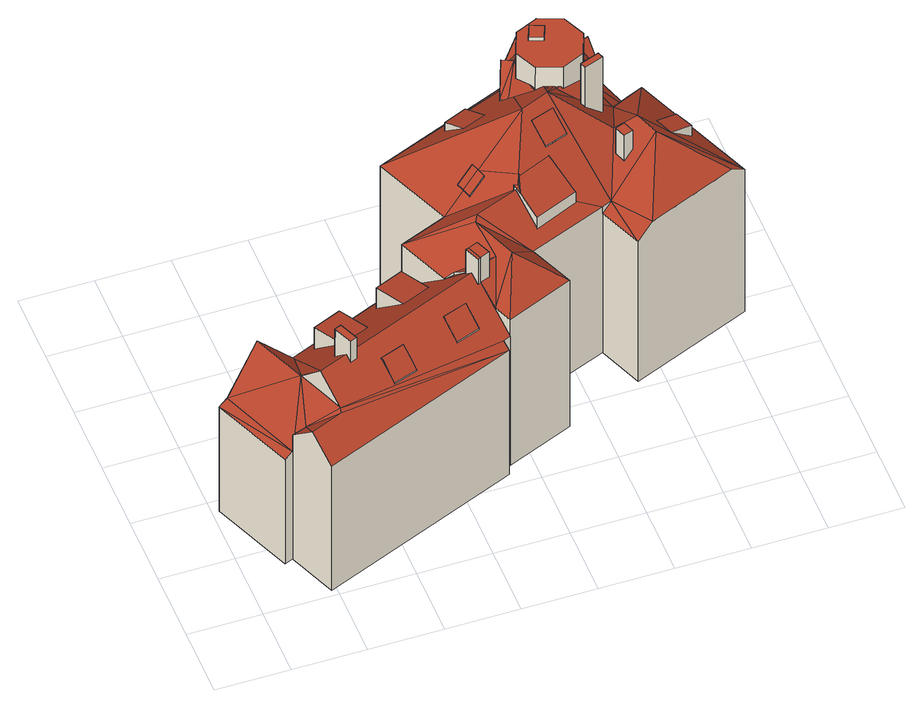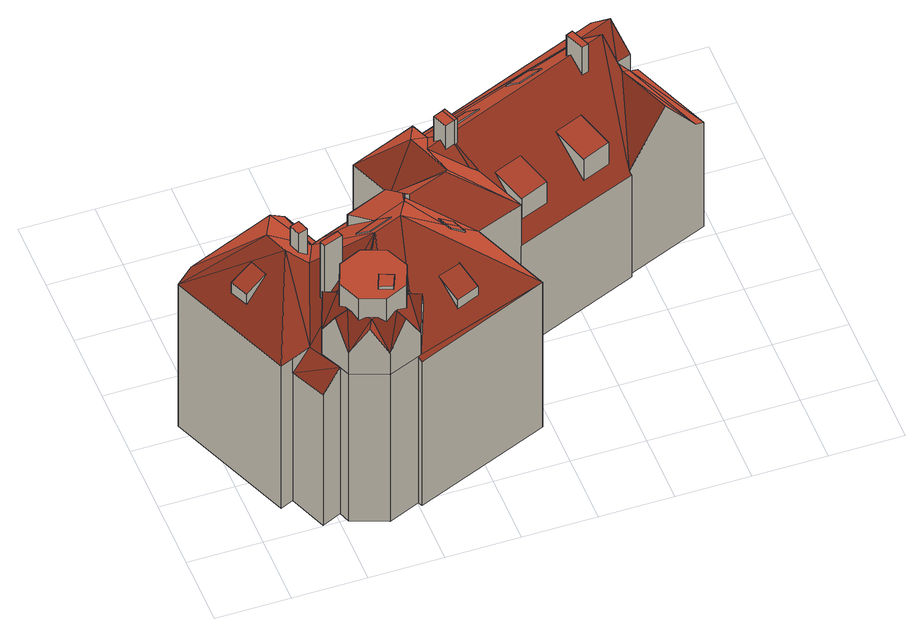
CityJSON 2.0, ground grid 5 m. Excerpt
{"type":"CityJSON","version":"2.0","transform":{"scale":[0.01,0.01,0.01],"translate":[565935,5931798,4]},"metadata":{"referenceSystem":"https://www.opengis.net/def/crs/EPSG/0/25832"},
"CityObjects":{
"building1":{"type":"Building","attributes":{"Grundfläche 2D":"395.086618","Grundhöhe NN":"4.767"},"children":["building1-1","building1-2","building1-3","building1-4","building1-5","building1-6","building1-7","building1-8","building1-9","building1-10","building1-11","building1-12","building1-13","building1-14","building1-15"],"geometry":[{"type":"MultiSurface","lod":"3","boundaries":[[[0,1,2]],[[3,2,4,5]],[[6,7,4,2,1,8]],[[9,1,0]],[[1,9,10,11]],[[12,13,14,1,11,15,16]],[[17,18,19]],[[17,19,20]],[[21,20,19]],[[22,23,24,25]],[[14,26,1]],[[26,8,1]],[[16,27,28,29,12]],[[30,31,32]],[[18,33,34,25,24,35,36,19]],[[19,36,37,38]],[[39,19,38]],[[40,19,39]],[[41,42,40]],[[21,19,40,42,43,44]],[[45,42,41]],[[46,47,45]],[[48,49,42,45,47,50]],[[51,47,46]],[[5,4,51]],[[52,53,54,47,51,4,55]],[[4,7,55]],[[49,43,42]],[[54,50,47]],[[56,57,58,59,60,61,62,63,64,65],[66,67,68,69]],[[70,71,72]],[[73,74,75,76]],[[76,75,77]],[[77,78,76]],[[79,80,74]],[[74,80,75]],[[79,81,82,83,84,85,86,71,80]],[[87,88,83,89,90]],[[91,92,93,72,71,86,85,84,83,88,87]],[[72,94,95,70]],[[96,95,94]],[[96,97,95]],[[75,80,77]],[[77,80,98,70]],[[95,97,77]],[[99,97,96]],[[100,97,99]],[[77,70,95]],[[71,70,95]],[[101,102,103,104,105]],[[106,107,104]],[[11,10,108,109,104,103,15]],[[104,109,106]],[[101,105,110,111,112,102]],[[112,103,102]],[[113,114,115,111,110,105]],[[116,117,118,119,113]],[[113,119,114]],[[117,120,83,121,118]],[[83,122,123,118,121]],[[124,125,123]],[[118,123,125,119]],[[126,125,124]],[[127,125,126]],[[127,128,129,111,115,114]],[[114,119,127]],[[127,119,125]],[[130,131,132]],[[131,133,132]],[[134,135,130]],[[130,135,131]],[[136,135,134]],[[137,138,136]],[[136,138,135]],[[138,137,139,140]],[[141,142,143]],[[144,23,22,145]],[[144,35,24,23]],[[146,140,141,147]],[[140,142,141]],[[145,148,144],[149,30,32]],[[16,15,103,144,148,28,27]],[[140,150,138]],[[144,150,140,146,151,37,36,35]],[[135,138,150,131]],[[150,144,131]],[[144,103,112,129,128,131]],[[112,111,129]],[[77,97,78]],[[98,80,71,70]],[[140,139,142]],[[131,128,133]],[[2,109,108,9,0]],[[10,9,108]],[[31,30,149]],[[32,31,149]],[[38,37,151]],[[38,151,146,147,40,39]],[[41,40,147,141,152,45]],[[152,153,51,46,45]],[[5,51,153,106,109,2,3]],[[55,7,6,58,57,56,53,52]],[[26,14,13,59,58,6,8]],[[29,60,59,13,12]],[[145,22,25,34,62,61,60,29,28,148]],[[63,62,34,33]],[[17,20,21,44,64,63,33,18]],[[49,48,65,64,44,43]],[[54,53,56,65,48,50]],[[93,92,154,155]],[[72,93,155,156]],[[99,96,94,72,156,157]],[[100,99,157,158]],[[97,100,158,159]],[[76,78,97,159,160,73]],[[74,73,160,161]],[[79,74,161,162]],[[81,79,162,163]],[[164,87,90,165]],[[87,164,166,167]],[[167,91,87]],[[105,104,168,169]],[[105,169,154,92,113]],[[113,92,91,116]],[[166,170,117,116,167]],[[116,91,167]],[[90,89,83,120,117,170,165]],[[124,123,122,83,82,81]],[[124,81,163,171,126]],[[127,126,171,172]],[[133,128,127,172,173]],[[132,133,173,174]],[[136,134,130,132,174,175]],[[137,136,175,176]],[[142,139,137,176,177]],[[143,142,177,178]],[[141,143,178,179]],[[152,141,179,180]],[[153,152,180,181]],[[106,153,181,182]],[[107,106,182,183]],[[104,107,183,168]],[[175,174,173,172,171,163,162,161,160,159,158,157,156,155,154,169,168,183,182,181,180,179,178,177,176],[166,164,165,170]]],"semantics":{"surfaces":[{"type":"RoofSurface"},{"type":"WallSurface"},{"type":"GroundSurface"}],"values":[0,0,0,0,0,0,0,0,0,0,0,0,0,0,0,0,0,0,0,0,0,0,0,0,0,0,0,0,0,0,0,0,0,0,0,0,0,0,0,0,0,0,0,0,0,0,0,0,0,0,0,0,0,0,0,0,0,0,0,0,0,0,0,0,0,0,0,0,0,0,0,0,0,0,0,0,0,0,0,0,0,0,0,0,0,0,0,0,1,1,1,1,1,1,1,1,1,1,1,1,1,1,1,1,1,1,1,1,1,1,1,1,1,1,1,1,1,1,1,1,1,1,1,1,1,1,1,1,1,1,1,1,1,1,1,1,1,1,1,1,1,1,2]}}]},
"building1-1":{"type":"BuildingInstallation","parents":["building1"],"geometry":[{"type":"MultiSurface","lod":"3","boundaries":[[[184,185,186,187]],[[185,188,186]],[[187,189,184]],[[185,184,189,188]]],"semantics":{"surfaces":[{"type":"RoofSurface"},{"type":"WallSurface"}],"values":[0,1,1,1]}}]},
"building1-2":{"type":"BuildingInstallation","parents":["building1"],"geometry":[{"type":"MultiSurface","lod":"3","boundaries":[[[190,191,192,193,194,195]],[[196,197,198,195,194,193]],[[198,199,190,195]],[[199,200,192,191,190]],[[200,196,193,192]]],"semantics":{"surfaces":[{"type":"RoofSurface"},{"type":"WallSurface"}],"values":[0,1,1,1,1]}}]},
"building1-3":{"type":"BuildingInstallation","parents":["building1"],"geometry":[{"type":"MultiSurface","lod":"3","boundaries":[[[201,202,203,204]],[[122,205,203,202]],[[121,206,204,203,205]],[[206,207,201,204]]],"semantics":{"surfaces":[{"type":"RoofSurface"},{"type":"WallSurface"}],"values":[0,1,1,1]}}]},
"building1-4":{"type":"BuildingInstallation","parents":["building1"],"geometry":[{"type":"MultiSurface","lod":"3","boundaries":[[[208,209,210,211]],[[212,208,211,213]],[[214,213,211,210,215,101]],[[212,213,214,216]],[[217,209,208,212,216,102]],[[210,209,217,215]]],"semantics":{"surfaces":[{"type":"RoofSurface"},{"type":"WallSurface"}],"values":[0,0,1,1,1,1]}}]},
"building1-5":{"type":"BuildingInstallation","parents":["building1"],"geometry":[{"type":"MultiSurface","lod":"3","boundaries":[[[218,219,220,221]],[[221,220,222,223]],[[218,221,223,224]],[[219,218,224,225]],[[220,219,225,222]]],"semantics":{"surfaces":[{"type":"RoofSurface"},{"type":"WallSurface"}],"values":[0,1,1,1,1]}}]},
"building1-6":{"type":"BuildingInstallation","parents":["building1"],"geometry":[{"type":"MultiSurface","lod":"3","boundaries":[[[226,227,228,229]],[[227,226,66,69]],[[228,227,69,68]],[[229,228,68,67]],[[226,229,67,66]]],"semantics":{"surfaces":[{"type":"RoofSurface"},{"type":"WallSurface"}],"values":[0,1,1,1,1]}}]},
"building1-7":{"type":"BuildingInstallation","parents":["building1"],"geometry":[{"type":"MultiSurface","lod":"3","boundaries":[[[230,231,232,233]],[[233,232,234,235]],[[230,233,235,236]],[[231,230,236,237]],[[232,231,237,234]]],"semantics":{"surfaces":[{"type":"RoofSurface"},{"type":"WallSurface"}],"values":[0,1,1,1,1]}}]},
"building1-8":{"type":"BuildingInstallation","parents":["building1"],"geometry":[{"type":"MultiSurface","lod":"3","boundaries":[[[238,239,240,241]],[[242,243,244,245,246,239]],[[240,239,246,112]],[[247,248,242,239,238,241,110,115]],[[243,242,248,249]],[[245,244,243,249,129]],[[112,111,240]],[[241,240,111,110]]],"semantics":{"surfaces":[{"type":"RoofSurface"},{"type":"WallSurface"}],"values":[0,0,0,1,1,1,1,1]}}]},
"building1-9":{"type":"BuildingInstallation","parents":["building1"],"geometry":[{"type":"MultiSurface","lod":"3","boundaries":[[[250,251,252,253]],[[251,254,252]],[[253,255,250]],[[251,250,255,254]]],"semantics":{"surfaces":[{"type":"RoofSurface"},{"type":"WallSurface"}],"values":[0,1,1,1]}}]},
"building1-10":{"type":"BuildingInstallation","parents":["building1"],"geometry":[{"type":"MultiSurface","lod":"3","boundaries":[[[256,257,258,259,260]],[[261,262,256,260]],[[263,264,258,257,256,262,85]],[[264,265,259,258]],[[265,266,86,261,260,259]]],"semantics":{"surfaces":[{"type":"RoofSurface"},{"type":"WallSurface"}],"values":[0,1,1,1,1]}}]},
"building1-11":{"type":"BuildingInstallation","parents":["building1"],"geometry":[{"type":"MultiSurface","lod":"3","boundaries":[[[267,268,269,270]],[[270,269,271]],[[272,273,268,267]],[[274,271,269,268,273]]],"semantics":{"surfaces":[{"type":"RoofSurface"},{"type":"WallSurface"}],"values":[0,1,1,1]}}]},
"building1-12":{"type":"BuildingInstallation","parents":["building1"],"geometry":[{"type":"MultiSurface","lod":"3","boundaries":[[[275,276,277,278,279]],[[278,277,280,281]],[[276,275,282]],[[282,280,277,276]]],"semantics":{"surfaces":[{"type":"RoofSurface"},{"type":"WallSurface"}],"values":[0,1,1,1]}}]},
"building1-13":{"type":"BuildingInstallation","parents":["building1"],"geometry":[{"type":"MultiSurface","lod":"3","boundaries":[[[283,284,285,286]],[[285,284,287,288]],[[286,285,288,289]],[[283,286,289,290]],[[284,283,290,287]]],"semantics":{"surfaces":[{"type":"RoofSurface"},{"type":"WallSurface"}],"values":[0,1,1,1,1]}}]},
"building1-14":{"type":"BuildingInstallation","parents":["building1"],"geometry":[{"type":"MultiSurface","lod":"3","boundaries":[[[201,291,292,293,294,202]],[[89,88,295,292,291,201,207,120]],[[84,296,293,292,295]],[[296,297,82,122,202,294,293]]],"semantics":{"surfaces":[{"type":"RoofSurface"},{"type":"WallSurface"}],"values":[0,1,1,1]}}]},
"building1-15":{"type":"BuildingInstallation","parents":["building1"],"geometry":[{"type":"MultiSurface","lod":"3","boundaries":[[[298,299,300,301,302,303]],[[304,305,306,299,298,303]],[[306,307,300,299]],[[308,304,303,302]],[[302,301,300,307,308]]],"semantics":{"surfaces":[{"type":"RoofSurface"},{"type":"WallSurface"}],"values":[0,1,1,1,1]}}]}
},
"vertices":[
[2419,2381,1776],[2492,2348,1776],[2470,2500,1566],[2493,2509,1609],[2614,2462,1776],[2582,2545,1776],[2534,2421,1735],[2603,2451,1776],[2515,2369,1776],[2369,2264,1566],[2379,2242,1566],[2410,2221,1593],[2525,2144,1750],[2473,2261,1711],[2496,2321,1772],[2432,2198,1620],[2533,2095,1744],[2884,2180,1774],[2881,2172,1775],[2900,2185,1776],[2887,2190,1776],[2899,2221,1776],[2659,2060,1766],[2660,2045,1769],[2660,2034,1771],[2686,2050,1772],[2504,2343,1776],[2534,2096,1744],[2553,2101,1746],[2542,2105,1746],[2590,2032,1811],[2594,2028,1817],[2599,2027,1812],[2858,2113,1715],[2702,2044,1751],[2778,2021,1658],[2858,2016,1586],[2882,2009,1566],[2933,2029,1566],[2985,2151,1776],[3032,2263,1566],[2987,2385,1776],[2896,2348,1776],[2897,2322,1776],[2919,2272,1743],[2942,2506,1566],[2820,2553,1776],[2782,2471,1776],[2850,2429,1745],[2876,2370,1776],[2806,2446,1776],[2707,2596,1566],[2682,2486,1742],[2691,2490,1737],[2744,2469,1776],[2628,2462,1776],[2691,2490,1937],[2682,2486,1937],[2534,2421,1937],[2473,2261,1937],[2542,2105,1937],[2652,2063,1937],[2702,2044,1937],[2858,2113,1937],[2919,2272,1937],[2850,2429,1937],[2582,2334,1937],[2621,2429,1937],[2710,2393,1937],[2672,2298,1937],[490,658,1366],[556,492,1547],[619,1142,998],[464,43,1175],[1821,591,1175],[619,295,1348],[400,204,1348],[431,412,1175],[331,376,1175],[1801,639,1220],[625,320,1366],[1853,660,1220],[1752,910,1488],[1730,964,1547],[1707,955,1547],[796,589,1547],[751,570,1547],[1600,1132,1356],[1696,1008,1497],[1709,1013,1496],[1658,1128,1376],[1596,1140,1348],[1453,1500,988],[610,1163,976],[337,1029,1366],[488,662,1366],[111,939,1029],[331,376,1029],[556,492,1366],[48,913,999],[272,352,999],[1918,1677,1491],[2026,1714,1593],[2358,1828,1907],[1557,2166,1356],[1775,1627,1356],[2493,2509,1378],[2477,2538,1351],[2369,2264,1543],[2470,2500,1379],[2167,1461,1617],[2192,1450,1633],[2222,1520,1684],[1453,1500,1353],[1882,1332,1633],[2174,1443,1633],[1596,1140,1351],[1656,1133,1395],[1893,1034,1547],[1860,1297,1607],[1709,1013,1504],[1793,991,1547],[1752,910,1493],[1803,783,1370],[1853,660,1367],[1981,976,1607],[2309,846,1372],[2184,1155,1367],[2711,1363,1367],[2538,1392,1456],[2943,1105,1412],[2779,1392,1367],[2833,1060,1311],[2711,1363,1311],[3548,1352,1412],[3122,1535,1723],[3648,1393,1333],[3295,2263,1333],[3061,1698,1723],[3206,2225,1333],[3074,2165,1333],[2971,2429,1373],[3206,2225,1206],[3104,2486,1234],[2552,1911,1907],[2652,2063,1772],[2969,2114,1449],[3032,2263,1352],[2592,2086,1772],[2594,2028,1813],[2924,1749,1614],[2933,2029,1511],[2942,2506,1378],[2707,2596,1378],[1453,1500,77],[610,1163,77],[619,1142,77],[48,913,77],[272,352,77],[331,376,77],[464,43,77],[1821,591,77],[1801,639,77],[1853,660,77],[1600,1132,77],[1658,1128,77],[1597,1140,77],[1597,1140,1347],[1557,2166,77],[1775,1627,77],[1656,1133,77],[2309,846,77],[2184,1155,77],[2711,1363,77],[2833,1060,77],[3648,1393,77],[3295,2263,77],[3206,2225,77],[3104,2486,77],[2971,2429,77],[2942,2506,77],[2707,2596,77],[2493,2509,77],[2477,2538,77],
[3404,1673,1536],[3350,1798,1536],[3198,1733,1596],[3248,1606,1598],[3350,1798,1446],[3404,1673,1444],
[2558,1830,1843],[2402,1771,1850],[2398,1769,1850],[2444,1647,1725],[2484,1662,1724],[2604,1708,1719],[2444,1647,1715],[2484,1662,1714],[2604,1708,1709],[2558,1830,1833],[2398,1769,1840],
[1710,1013,1712],[1752,910,1712],[1816,936,1712],[1774,1039,1712],[1816,936,1492],[1774,1039,1505],[1710,1013,1504],
[2026,1714,1603],[2009,1763,1606],[1901,1726,1504],[1918,1677,1501],[2047,1653,1598],[1939,1616,1496],[1939,1616,1486],[1901,1726,1493],[2047,1653,1588],[2009,1763,1596],
[2951,1632,1764],[2887,1610,1764],[2914,1532,1764],[2978,1555,1764],[2914,1532,1535],[2978,1555,1600],[2951,1632,1601],[2887,1610,1536],
[2582,2334,1963],[2672,2298,1963],[2710,2393,1963],[2621,2429,1963],
[2919,2011,2020],[2789,1964,2020],[2803,1924,2020],[2934,1970,2020],[2803,1924,1668],[2934,1970,1530],[2919,2011,1530],[2789,1964,1668],
[2174,1443,1654],[2191,1404,1629],[2192,1450,1664],[2167,1461,1664],[2249,1262,1543],[2542,1384,1543],[2538,1392,1548],[2448,1608,1680],[2223,1518,1682],[2191,1404,1591],[2249,1262,1441],[2542,1384,1447],
[2152,2284,1532],[1996,2220,1532],[2062,2061,1612],[2219,2120,1615],[1996,2220,1457],[2152,2284,1455],
[811,552,1693],[796,589,1693],[757,684,1693],[712,666,1693],[766,533,1693],[766,533,1507],[811,552,1507],[780,629,1506],[757,684,1449],[712,666,1449],[737,603,1514],
[1029,950,1312],[932,1187,1261],[739,1108,1261],[835,872,1312],[739,1108,1070],[952,1138,1120],[932,1187,1071],[816,1140,1070],
[1496,1142,1310],[1403,1371,1261],[1209,1292,1261],[1302,1063,1310],[1476,1133,1310],[1209,1292,1079],[1273,1135,1236],[1403,1371,1081],
[1616,809,1455],[1450,746,1459],[1495,628,1334],[1660,691,1330],[1450,746,1449],[1495,628,1324],[1660,691,1320],[1616,809,1445],
[1696,1008,1712],[1688,1004,1712],[1730,901,1712],[1743,906,1712],[1688,1004,1497],[1730,901,1488],[1743,906,1488],
[1158,563,1400],[1139,614,1453],[973,551,1456],[977,542,1447],[1018,433,1333],[1184,496,1328],[1184,496,1318],[1158,563,1389],[1139,614,1443],[973,551,1446],[1018,433,1323]
]}
